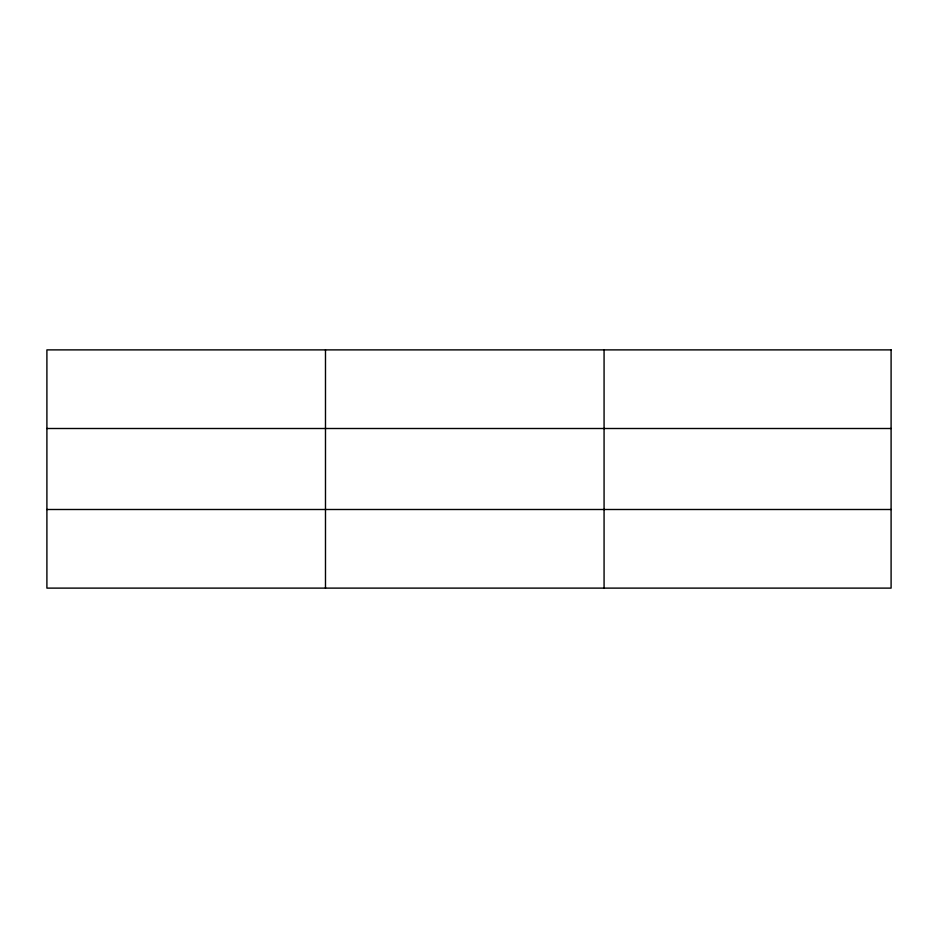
<?xml version="1.0" encoding="UTF-8"?>
<svg xmlns="http://www.w3.org/2000/svg" width="938" height="938" viewBox="0 0 938 938"><rect width="100%" height="100%" fill="white"/><g stroke="black" fill="none" stroke-linecap="round" stroke-linejoin="round"><path stroke-width="1.41" d="M325.486 588.114L325.486 349.886M604.072 588.114L604.072 349.886M46.9 428.502L891.1 428.502M46.9 509.498L891.1 509.498M891.1 349.886L46.9 349.886L46.9 588.114L891.1 588.114L891.1 349.886"/></g></svg>
